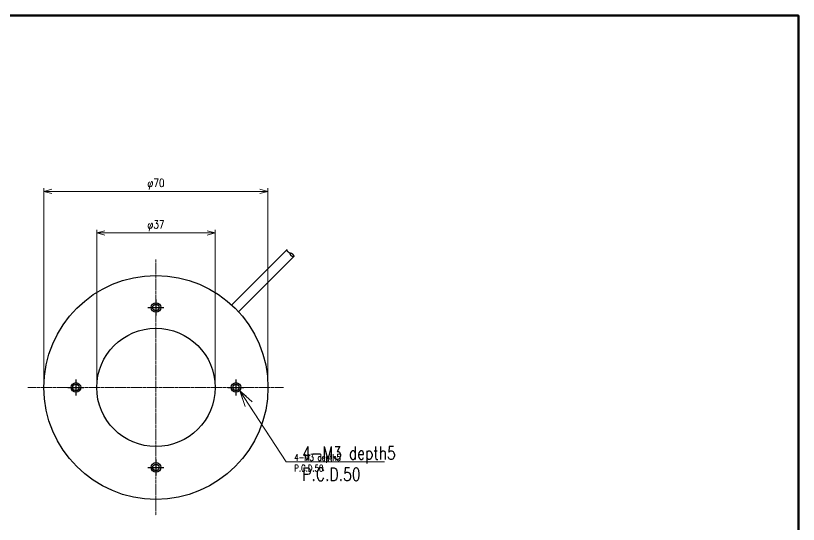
# Model space of a CAD drawing. Header units: millimetres. Extents: x 4 to 387, y 0 to 281.
# Drawn here: x 142.5 to 387, y 121.9 to 281 of the extents above; entities that cross this region are included whole.
import ezdxf
from ezdxf import colors
from ezdxf.entities.mleader import LeaderData, LeaderLine
from ezdxf.math import Vec2, Vec3

# ---------------------------------------------------------------- set-up
doc = ezdxf.new("R2010")
doc.units = ezdxf.units.MM
doc.linetypes.add('CENTER', pattern=[2, 1.25, -0.25, 0.25, -0.25])
doc.layers.get('0').update_dxf_attribs({"lineweight": 30})
doc.layers.get('Defpoints').update_dxf_attribs({"lineweight": 9})
for name, color, linetype, lineweight in [('2KD_寸法１', 7, 'Continuous', 15), ('2KD_寸法１ @ 1', 7, 'Continuous', 15), ('2KD_寸法１ @ 2', 7, 'Continuous', 15), ('AUX', 7, 'Continuous', 40)]:
    doc.layers.add(name, color=color, linetype=linetype, lineweight=lineweight)
doc.styles.get("Standard").update_dxf_attribs({"font": 'simplex.shx', "width": 0.8, "bigfont": 'extfont.shx'})
doc.dimstyles.new('KD-STD', dxfattribs={"dimscale": 0, "dimtxt": 2.5, "dimasz": 2.5, "dimexe": 1, "dimexo": 1, "dimgap": 1, "dimtad": 1, "dimdsep": 46, "dimtxsty": 'Standard', "dimblk": 'OPEN30', "dimcen": 0, "dimadec": 0, "dimazin": 0, "dimtfac": 1, "dimtmove": 0, "dimatfit": 3, "dimldrblk": 'OPEN30', "dimfxl": 1, "dimtfill": 1, "dimtolj": 1, "dimtzin": 0, "dimlwd": 15, "dimlwe": 15, "dimarcsym": 0})

# ---------------------------------------------------------------- blocks, each defined once
blk = doc.blocks.new('_Open30')
at = {"lineweight": -2}
for p, q in [((-1, 0.26794919), (0, 0)), ((0, 0), (-1, -0.26794919)), ((0, 0), (-1, 0))]:
    blk.add_line(p, q, dxfattribs=at)
blk = doc.blocks.new('*D30')
at = {"layer": '2KD_寸法１', "color": 0, "lineweight": 15}
for p, q in [((167.7989493470261, 165.751002684219), (167.7989493470261, 214.0486475026982)), ((170.298949347026, 213.0486475026982), (202.2989493470262, 213.0486475026982)), ((204.7989493470262, 165.751002684219), (204.7989493470262, 214.0486475026982))]:
    blk.add_line(p, q, dxfattribs=at)
at = {"layer": 'Defpoints', "color": 0}
for p in [(204.7989493470262, 213.0486475026982), (167.7989493470261, 164.751002684219), (204.7989493470262, 164.751002684219)]:
    blk.add_point(p, dxfattribs=at)
at = {"layer": '2KD_寸法１', "color": 0, "lineweight": 15, "xscale": 2.5, "yscale": 2.5, "zscale": 2.5, "rotation": 180}
blk.add_blockref('_Open30', (167.7989493470261, 213.0486475026982), dxfattribs=at)
at = {"layer": '2KD_寸法１', "color": 0, "lineweight": 15, "xscale": 2.5, "yscale": 2.5, "zscale": 2.5}
blk.add_blockref('_Open30', (204.7989493470262, 213.0486475026982), dxfattribs=at)
at = {"layer": '2KD_寸法１', "color": 0, "insert": (186.2989493470261, 215.2986475026982), "char_height": 2.5, "attachment_point": 5, "bg_fill": 3, "box_fill_scale": 1.1, "bg_fill_color": 9, "bg_fill_true_color": 13158600, "bg_fill_transparency": 4393290}
blk.add_mtext('\\A1;φ37', dxfattribs=at)
blk = doc.blocks.new('*D31')
at = {"layer": '2KD_寸法１', "color": 0, "lineweight": 15}
for p, q in [((151.2989493470261, 165.751002684219), (151.2989493470261, 227.0239190028564)), ((153.7989493470261, 226.0239190028563), (218.7989493470261, 226.0239190028563)), ((221.2989493470262, 165.751002684219), (221.2989493470262, 227.0239190028564))]:
    blk.add_line(p, q, dxfattribs=at)
at = {"layer": 'Defpoints', "color": 0}
for p in [(221.2989493470262, 226.0239190028563), (151.2989493470261, 164.751002684219), (221.2989493470262, 164.751002684219)]:
    blk.add_point(p, dxfattribs=at)
at = {"layer": '2KD_寸法１', "color": 0, "lineweight": 15, "xscale": 2.5, "yscale": 2.5, "zscale": 2.5, "rotation": 180}
blk.add_blockref('_Open30', (151.2989493470261, 226.0239190028563), dxfattribs=at)
at = {"layer": '2KD_寸法１', "color": 0, "lineweight": 15, "xscale": 2.5, "yscale": 2.5, "zscale": 2.5}
blk.add_blockref('_Open30', (221.2989493470262, 226.0239190028563), dxfattribs=at)
at = {"layer": '2KD_寸法１', "color": 0, "insert": (186.2989493470261, 228.2739190028564), "char_height": 2.5, "attachment_point": 5, "bg_fill": 3, "box_fill_scale": 1.1, "bg_fill_color": 9, "bg_fill_true_color": 13158600, "bg_fill_transparency": 4392558}
blk.add_mtext('\\A1;φ70', dxfattribs=at)
blk = doc.blocks.new('A$C00513CE5')
for p, q in [((40.99480000000061, 43.09479999542245), (34.20659999999771, 36.3065999746326)), ((43.11609999999928, 40.97350001335153), (36.32789999999648, 34.18529999256134)), ((34.20659999999771, 36.3065999746326), (23.59999999999866, 25.70000004768372)), ((36.32789999999648, 34.18529999256134), (25.72129999999765, 23.57869994640385)), ((0, 27.50000000000046), (0, 22.5)), ((-2.5, 25), (2.5, 25)), ((-25, 2.500000000000454), (-25, -2.5)), ((25, 2.500000000000454), (25, -2.5)), ((-27.49999999999989, 0), (-22.5, 0)), ((22.5, 0), (27.5, 0)), ((0, -22.49999999999955), (0, -27.5)), ((-2.5, -25), (2.5, -25))]:
    blk.add_line(p, q)
for points in [[(42.02010000000164, 41.99870002269756), (41.98129999999967, 41.97609996795665), (41.92770000000029, 41.97029995918285), (41.86059999999986, 41.98140001296997), (41.78239999999653, 42.00919997692107), (41.69520000000193, 42.05280005931864), (41.60179999999695, 42.11080002784763), (41.50499999999726, 42.1815999746326), (41.40780000000086, 42.26279997825622), (41.31289999999729, 42.35230004787456), (41.22359999999765, 42.44700002670297), (41.14229999999963, 42.54429996013652), (41.07149999999784, 42.64110004901897), (41.01340000000345, 42.7345999479295), (40.96989999999652, 42.82169997692107), (40.94210000000055, 42.8998999595642), (40.93099999999696, 42.96700000762984), (40.93680000000325, 43.02059996128091), (40.95939999999984, 43.059399962425)], [(43.08069999999895, 40.93809998035442), (43.0541000000012, 40.91550004482281), (43.02360000000056, 40.89699995517742), (42.98960000000088, 40.88300001621245), (42.95210000000222, 40.8732999563217), (42.91150000000198, 40.86829996109009), (42.86830000000202, 40.86769998073612), (42.82259999999951, 40.87179994583164), (42.77479999999921, 40.88039994239816), (42.72550000000058, 40.89349997043608), (42.67470000000286, 40.91089999675785), (42.62279999999771, 40.93260002136243), (42.57069999999692, 40.9582999944688), (42.5181999999985, 40.98800003528606), (42.46600000000056, 41.02119994163513), (42.4144000000017, 41.05799996852906), (42.3640000000015, 41.09780001640331), (42.31489999999769, 41.14049994945538), (42.26759999999922, 41.18560004234359), (42.22239999999897, 41.23300004005442), (42.17979999999795, 41.28199994564067), (42.13990000000193, 41.3324999809265), (42.10319999999785, 41.38399994373354), (42.06999999999982, 41.43620002269756), (42.04030000000057, 41.4887000322343), (42.01460000000259, 41.5407999753952), (41.99289999999757, 41.59270000457809), (41.97550000000058, 41.64349997043609), (41.96239999999646, 41.69280004501353), (41.95369999999832, 41.74070000648533), (41.9496999999975, 41.78629994392406), (41.9502999999969, 41.82949995994579), (41.95530000000156, 41.87010002136243), (41.96499999999651, 41.9076000452045), (41.97899999999925, 41.94159996509553), (41.99740000000065, 41.972200036049), (42.02010000000164, 41.99870002269756)], [(42.02010000000164, 41.99870002269756), (42.05879999999888, 42.021399974823), (42.11260000000061, 42.02719998359691), (42.17949999999848, 42.01610004901897), (42.25789999999699, 41.98829996585845), (42.34489999999651, 41.9447000026706), (42.43830000000161, 41.88670003414188), (42.53510000000085, 41.81589996814762), (42.63240000000219, 41.73459994792947), (42.72720000000106, 41.64520001411449), (42.81659999999829, 41.55040001869235), (42.89790000000368, 41.45309996604953), (42.96869999999773, 41.35629999637638), (43.02670000000192, 41.2628999948505), (43.07039999999711, 41.17579996585845), (43.09810000000289, 41.09749996662171), (43.10929999999642, 41.03050005435954), (43.10339999999984, 40.97679996490511), (43.08069999999895, 40.93809998035442)]]:
    blk.add_lwpolyline(points)
for centre, radius in [((0, 0), 35), ((0, 25), 1.5), ((0, 25), 1), ((0, 0), 18.5), ((-25, 0), 1.5), ((-25, 0), 1), ((25, 0), 1.5), ((25, 0), 1), ((0, -25), 1.5), ((0, -25), 1)]:
    blk.add_circle(centre, radius)
blk = doc.blocks.new('*U38')
at = {"layer": '2KD_寸法１ @ 1'}
ml = blk.add_multileader_mtext('Standard', dxfattribs=at)
ml.set_content('4-M3 depth5\\PP.C.D.50', color=256)
ml.set_leader_properties()
ml.set_arrow_properties(name='OPEN30')
ml.build(insert=Vec2(0, 0))
ml.multileader.update_dxf_attribs({"text_left_attachment_type": 6, "text_right_attachment_type": 6, "dogleg_length": 1.5, "arrow_head_size": 2.5})
ctx = ml.context
ctx.base_point, ctx.char_height, ctx.arrow_head_size, ctx.landing_gap_size, ctx.plane_origin = Vec3(228.4949861190683, 141.4541456112105), 2, 2.5, 1, Vec3(215.9397745414123, 156.3986501144935)
ctx.left_attachment, ctx.right_attachment = 6, 6
notes = []
notes.append((ctx, [(0, (1, 1, 0), (226.9949861190683, 141.4541456112105), (1, 0), 1.5, [(0, [(212.5394769782912, 163.7133549585324)], 0, [])])]))
ctx.mtext.insert, ctx.mtext.flow_direction = Vec3(229.4949861190683, 143.8541456112105), 5
at = {"layer": '2KD_寸法１ @ 2'}
ml = blk.add_multileader_mtext('Standard', dxfattribs=at)
ml.set_content('4-M3 depth5\\PP.C.D.50', color=256)
ml.set_leader_properties()
ml.set_arrow_properties(name='OPEN30')
ml.build(insert=Vec2(0, 0))
ml.multileader.update_dxf_attribs({"text_left_attachment_type": 6, "text_right_attachment_type": 6, "dogleg_length": 1.5, "arrow_head_size": 5, "scale": 2})
ctx = ml.context
ctx.base_point, ctx.scale, ctx.arrow_head_size, ctx.plane_origin = Vec3(229.9949861190683, 141.4541456112105), 2, 5, Vec3(215.9397745414123, 156.3986501144935)
ctx.left_attachment, ctx.right_attachment = 6, 6
notes.append((ctx, [(0, (1, 1, 0), (226.9949861190683, 141.4541456112105), (1, 0), 3, [(0, [(212.5394769782912, 163.7133549585324)], 0, [])])]))
ctx.mtext.insert, ctx.mtext.flow_direction = Vec3(231.9949861190683, 146.2541456112106), 5
for ctx, leaders in notes:
    for number, flags, end, landing, length, lines in leaders:
        leader = LeaderData()
        leader.index, (leader.has_last_leader_line, leader.has_dogleg_vector, leader.attachment_direction) = number, flags
        leader.last_leader_point, leader.dogleg_vector, leader.dogleg_length = Vec3(end), Vec3(landing), length
        for number, points, colour, breaks in lines:
            line = LeaderLine()
            line.index, line.vertices, line.color, line.breaks = number, Vec3.list(points), colors.encode_raw_color(colour), breaks
            leader.lines.append(line)
        ctx.leaders.append(leader)

msp = doc.modelspace()

# ---------------------------------------------------------------- linework, layer by layer
at = {"layer": '2KD_寸法１', "color": 2, "linetype": 'CENTER', "ltscale": 0.5}
for p, q in [((186.2989493470261, 204.7510026842195), (186.2989493470261, 124.751002684219)), ((146.2989493470263, 164.751002684219), (226.2989493470263, 164.751002684219))]:
    msp.add_line(p, q, dxfattribs=at)
at = {"layer": 'AUX', "lineweight": 70}
msp.add_lwpolyline([(3.999999758280864, 4.000000249163575), (386.9999997582809, 4.000000249163575), (386.9999997582809, 281.0000002491635), (3.999999758280864, 281.0000002491635)], close=True, dxfattribs=at)

# ---------------------------------------------------------------- block references
at = {"layer": '2KD_寸法１'}
msp.add_blockref('*U38', (0, 0), dxfattribs=at)

# ---------------------------------------------------------------- next in the draw order: dimensions: what is measured, and where the dimension line sits
at = {"layer": '2KD_寸法１ @ 1'}
dim = msp.add_linear_dim(base=(204.7989493470262, 213.0486475026982), p1=(167.7989493470261, 164.751002684219), p2=(204.7989493470262, 164.751002684219), text='φ<>', dimstyle='KD-STD', override={"dimscale": 1, "dimtix": 0, "dimtofl": 1, "dimtmove": 0, "dimatfit": 3}, dxfattribs=at)
dim.commit()
dim.dimension.update_dxf_attribs({"geometry": '*D30', "text_midpoint": (186.2989493470261, 215.2986475026982)})

# ---------------------------------------------------------------- next in the draw order: dimensions: what is measured, and where the dimension line sits
dim = msp.add_linear_dim(base=(221.2989493470262, 226.0239190028563), p1=(151.2989493470261, 164.751002684219), p2=(221.2989493470262, 164.751002684219), text='φ<>', dimstyle='KD-STD', override={"dimscale": 1, "dimtix": 0, "dimtofl": 1, "dimtmove": 0, "dimatfit": 3}, dxfattribs=at)
dim.commit()
dim.dimension.update_dxf_attribs({"geometry": '*D31', "text_midpoint": (186.2989493470261, 228.2739190028564)})

# ---------------------------------------------------------------- next in the draw order: block references
msp.add_blockref('A$C00513CE5', (186.298949347026, 164.751002684219))

doc.saveas('drawing.dxf')
